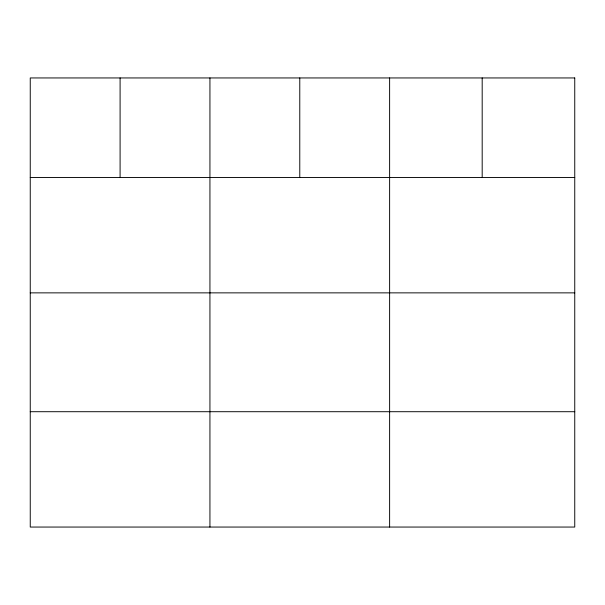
<?xml version="1.0" encoding="UTF-8"?>
<svg xmlns="http://www.w3.org/2000/svg" width="605" height="605" viewBox="0 0 605 605"><rect width="100%" height="100%" fill="white"/><g stroke="black" fill="none" stroke-linecap="round" stroke-linejoin="round"><path stroke-width="0.91" d="M30.25 177.522L574.75 177.522M30.25 292.865L574.75 292.865M30.25 411.71L574.75 411.71M482.185 77.947L482.185 177.522M389.62 77.947L389.62 527.053M299.777 77.947L299.777 177.522M209.935 77.947L209.935 527.053M120.093 77.947L120.093 177.522M574.75 77.947L30.25 77.947L30.25 527.053L574.75 527.053L574.75 77.947"/></g></svg>
